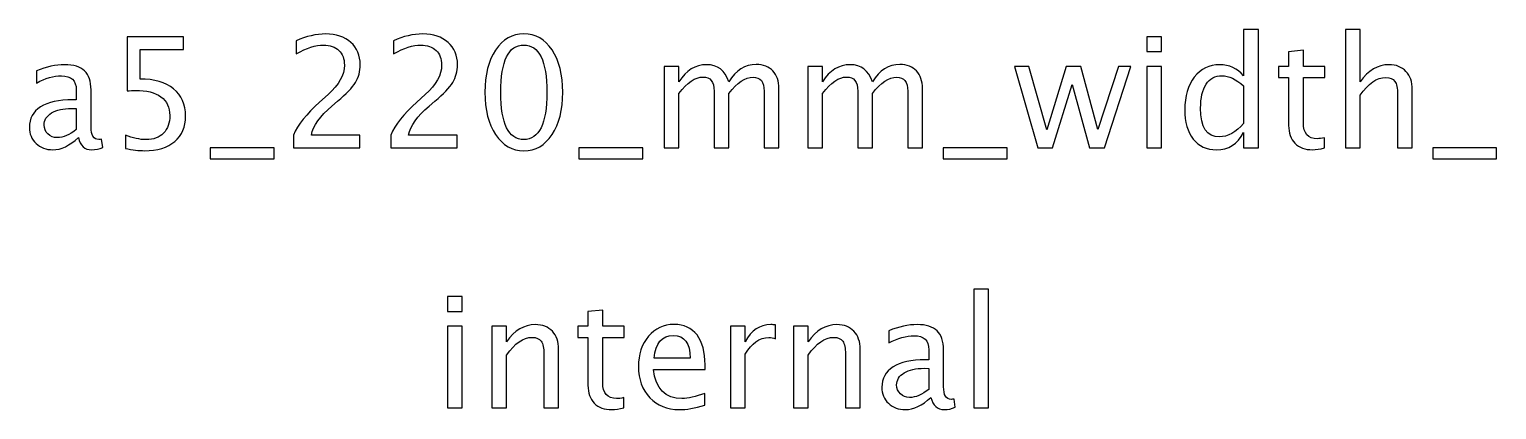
# Model space of a CAD drawing. Header units: centimetres. Extents: x -143 to 63, y -92 to 73.
# Drawn here: x -70.16 to -58.04, y 50.5 to 53.64 of the extents above; entities that cross this region are included whole.
import ezdxf

# ---------------------------------------------------------------- set-up
doc = ezdxf.new("R2010")
doc.units = ezdxf.units.CM
doc.header["$MEASUREMENT"] = 0
doc.layers.add('Layer 1', color=7, linetype='Continuous')

msp = doc.modelspace()

# ---------------------------------------------------------------- linework, layer by layer
at = {"layer": 'Layer 1'}
for points, knots in [([(-69.36748, 52.66036), (-69.36748, 52.66036), (-69.36748, 52.76958), (-69.36748, 52.76958), (-69.36748, 52.76958), (-69.30673, 52.74503), (-69.24916, 52.73275), (-69.19412, 52.73275), (-69.19412, 52.73275), (-69.13401, 52.73275), (-69.0866, 52.75053), (-69.0521, 52.78609), (-69.0521, 52.78609), (-69.01759, 52.82165), (-69.00045, 52.87055), (-69.00045, 52.93278), (-69.00045, 52.93278), (-69.00045, 52.99966), (-69.02479, 53.05089), (-69.07347, 53.08623), (-69.07347, 53.08623), (-69.12216, 53.12158), (-69.19264, 53.13915), (-69.28472, 53.13915), (-69.28472, 53.13915), (-69.3061, 53.13915), (-69.32874, 53.13767), (-69.35224, 53.13471), (-69.35224, 53.13471), (-69.35224, 53.13471), (-69.35224, 53.58238), (-69.35224, 53.58238), (-69.35224, 53.58238), (-69.35224, 53.58238), (-68.88742, 53.58238), (-68.88742, 53.58238), (-68.88742, 53.58238), (-68.88742, 53.58238), (-68.88742, 53.4757), (-68.88742, 53.4757), (-68.88742, 53.4757), (-68.88742, 53.4757), (-69.24556, 53.4757), (-69.24556, 53.4757), (-69.24556, 53.4757), (-69.24556, 53.4757), (-69.24556, 53.23313), (-69.24556, 53.23313), (-69.24556, 53.23313), (-69.12745, 53.23313), (-69.03537, 53.20604), (-68.96912, 53.15185), (-68.96912, 53.15185), (-68.90287, 53.09788), (-68.86964, 53.02295), (-68.86964, 52.92706), (-68.86964, 52.92706), (-68.86964, 52.83774), (-68.8997, 52.76789), (-68.95981, 52.7173), (-68.95981, 52.7173), (-69.01992, 52.66671), (-69.1029, 52.64131), (-69.20873, 52.64131), (-69.20873, 52.64131), (-69.25593, 52.64131), (-69.30885, 52.64766), (-69.36748, 52.66036)], [0, 0, 0, 0, 0.05555556, 0.05555556, 0.05555556, 0.05555556, 0.11111111, 0.11111111, 0.11111111, 0.11111111, 0.16666667, 0.16666667, 0.16666667, 0.16666667, 0.22222222, 0.22222222, 0.22222222, 0.22222222, 0.27777778, 0.27777778, 0.27777778, 0.27777778, 0.33333333, 0.33333333, 0.33333333, 0.33333333, 0.38888889, 0.38888889, 0.38888889, 0.38888889, 0.44444444, 0.44444444, 0.44444444, 0.44444444, 0.5, 0.5, 0.5, 0.5, 0.55555556, 0.55555556, 0.55555556, 0.55555556, 0.61111111, 0.61111111, 0.61111111, 0.61111111, 0.66666667, 0.66666667, 0.66666667, 0.66666667, 0.72222222, 0.72222222, 0.72222222, 0.72222222, 0.77777778, 0.77777778, 0.77777778, 0.77777778, 0.83333333, 0.83333333, 0.83333333, 0.83333333, 0.88888889, 0.88888889, 0.88888889, 0.88888889, 1, 1, 1, 1]), ([(-67.97895, 52.66417), (-67.97895, 52.66417), (-67.97895, 52.77085), (-67.97895, 52.77085), (-67.97895, 52.77085), (-67.94339, 52.85404), (-67.87163, 52.94484), (-67.76347, 53.04284), (-67.76347, 53.04284), (-67.76347, 53.04284), (-67.69362, 53.1055), (-67.69362, 53.1055), (-67.69362, 53.1055), (-67.60366, 53.1872), (-67.55858, 53.26806), (-67.55858, 53.34849), (-67.55858, 53.34849), (-67.55858, 53.39992), (-67.57403, 53.44014), (-67.60472, 53.46956), (-67.60472, 53.46956), (-67.63541, 53.49898), (-67.67796, 53.5138), (-67.73193, 53.5138), (-67.73193, 53.5138), (-67.79501, 53.5138), (-67.86973, 53.48967), (-67.95609, 53.44141), (-67.95609, 53.44141), (-67.95609, 53.44141), (-67.95609, 53.54809), (-67.95609, 53.54809), (-67.95609, 53.54809), (-67.8746, 53.58619), (-67.79353, 53.60524), (-67.71267, 53.60524), (-67.71267, 53.60524), (-67.62674, 53.60524), (-67.55773, 53.58217), (-67.50566, 53.53581), (-67.50566, 53.53581), (-67.4538, 53.48946), (-67.42777, 53.42808), (-67.42777, 53.35145), (-67.42777, 53.35145), (-67.42777, 53.29642), (-67.44089, 53.24752), (-67.46714, 53.20498), (-67.46714, 53.20498), (-67.4936, 53.16222), (-67.54249, 53.11058), (-67.61425, 53.04962), (-67.61425, 53.04962), (-67.61425, 53.04962), (-67.66145, 53.0094), (-67.66145, 53.0094), (-67.66145, 53.0094), (-67.75966, 52.92621), (-67.81639, 52.84663), (-67.83163, 52.77085), (-67.83163, 52.77085), (-67.83163, 52.77085), (-67.43158, 52.77085), (-67.43158, 52.77085), (-67.43158, 52.77085), (-67.43158, 52.77085), (-67.43158, 52.66417), (-67.43158, 52.66417), (-67.43158, 52.66417), (-67.43158, 52.66417), (-67.97895, 52.66417), (-67.97895, 52.66417)], [0, 0, 0, 0, 0.05263158, 0.05263158, 0.05263158, 0.05263158, 0.10526316, 0.10526316, 0.10526316, 0.10526316, 0.15789474, 0.15789474, 0.15789474, 0.15789474, 0.21052632, 0.21052632, 0.21052632, 0.21052632, 0.26315789, 0.26315789, 0.26315789, 0.26315789, 0.31578947, 0.31578947, 0.31578947, 0.31578947, 0.36842105, 0.36842105, 0.36842105, 0.36842105, 0.42105263, 0.42105263, 0.42105263, 0.42105263, 0.47368421, 0.47368421, 0.47368421, 0.47368421, 0.52631579, 0.52631579, 0.52631579, 0.52631579, 0.57894737, 0.57894737, 0.57894737, 0.57894737, 0.63157895, 0.63157895, 0.63157895, 0.63157895, 0.68421053, 0.68421053, 0.68421053, 0.68421053, 0.73684211, 0.73684211, 0.73684211, 0.73684211, 0.78947368, 0.78947368, 0.78947368, 0.78947368, 0.84210526, 0.84210526, 0.84210526, 0.84210526, 0.89473684, 0.89473684, 0.89473684, 0.89473684, 1, 1, 1, 1]), ([(-67.17589, 52.66417), (-67.17589, 52.66417), (-67.17589, 52.77085), (-67.17589, 52.77085), (-67.17589, 52.77085), (-67.14033, 52.85404), (-67.06857, 52.94484), (-66.96041, 53.04284), (-66.96041, 53.04284), (-66.96041, 53.04284), (-66.89056, 53.1055), (-66.89056, 53.1055), (-66.89056, 53.1055), (-66.8006, 53.1872), (-66.75552, 53.26806), (-66.75552, 53.34849), (-66.75552, 53.34849), (-66.75552, 53.39992), (-66.77097, 53.44014), (-66.80166, 53.46956), (-66.80166, 53.46956), (-66.83235, 53.49898), (-66.8749, 53.5138), (-66.92887, 53.5138), (-66.92887, 53.5138), (-66.99195, 53.5138), (-67.06667, 53.48967), (-67.15303, 53.44141), (-67.15303, 53.44141), (-67.15303, 53.44141), (-67.15303, 53.54809), (-67.15303, 53.54809), (-67.15303, 53.54809), (-67.07154, 53.58619), (-66.99047, 53.60524), (-66.90961, 53.60524), (-66.90961, 53.60524), (-66.82368, 53.60524), (-66.75467, 53.58217), (-66.7026, 53.53581), (-66.7026, 53.53581), (-66.65074, 53.48946), (-66.62471, 53.42808), (-66.62471, 53.35145), (-66.62471, 53.35145), (-66.62471, 53.29642), (-66.63783, 53.24752), (-66.66408, 53.20498), (-66.66408, 53.20498), (-66.69054, 53.16222), (-66.73943, 53.11058), (-66.81119, 53.04962), (-66.81119, 53.04962), (-66.81119, 53.04962), (-66.85839, 53.0094), (-66.85839, 53.0094), (-66.85839, 53.0094), (-66.9566, 52.92621), (-67.01333, 52.84663), (-67.02857, 52.77085), (-67.02857, 52.77085), (-67.02857, 52.77085), (-66.62852, 52.77085), (-66.62852, 52.77085), (-66.62852, 52.77085), (-66.62852, 52.77085), (-66.62852, 52.66417), (-66.62852, 52.66417), (-66.62852, 52.66417), (-66.62852, 52.66417), (-67.17589, 52.66417), (-67.17589, 52.66417)], [0, 0, 0, 0, 0.05263158, 0.05263158, 0.05263158, 0.05263158, 0.10526316, 0.10526316, 0.10526316, 0.10526316, 0.15789474, 0.15789474, 0.15789474, 0.15789474, 0.21052632, 0.21052632, 0.21052632, 0.21052632, 0.26315789, 0.26315789, 0.26315789, 0.26315789, 0.31578947, 0.31578947, 0.31578947, 0.31578947, 0.36842105, 0.36842105, 0.36842105, 0.36842105, 0.42105263, 0.42105263, 0.42105263, 0.42105263, 0.47368421, 0.47368421, 0.47368421, 0.47368421, 0.52631579, 0.52631579, 0.52631579, 0.52631579, 0.57894737, 0.57894737, 0.57894737, 0.57894737, 0.63157895, 0.63157895, 0.63157895, 0.63157895, 0.68421053, 0.68421053, 0.68421053, 0.68421053, 0.73684211, 0.73684211, 0.73684211, 0.73684211, 0.78947368, 0.78947368, 0.78947368, 0.78947368, 0.84210526, 0.84210526, 0.84210526, 0.84210526, 0.89473684, 0.89473684, 0.89473684, 0.89473684, 1, 1, 1, 1]), ([(-66.07692, 52.64131), (-66.17323, 52.64131), (-66.25091, 52.68555), (-66.30975, 52.77381), (-66.30975, 52.77381), (-66.36881, 52.86208), (-66.39823, 52.9785), (-66.39823, 53.12328), (-66.39823, 53.12328), (-66.39823, 53.26806), (-66.36881, 53.38447), (-66.30975, 53.47274), (-66.30975, 53.47274), (-66.25091, 53.561), (-66.17323, 53.60524), (-66.07692, 53.60524), (-66.07692, 53.60524), (-65.98019, 53.60524), (-65.90251, 53.56121), (-65.84366, 53.47316), (-65.84366, 53.47316), (-65.78503, 53.38511), (-65.75561, 53.26848), (-65.75561, 53.12328), (-65.75561, 53.12328), (-65.75561, 52.9785), (-65.78503, 52.86208), (-65.84366, 52.77381), (-65.84366, 52.77381), (-65.90251, 52.68555), (-65.98019, 52.64131), (-66.07692, 52.64131)], [0, 0, 0, 0, 0.11111111, 0.11111111, 0.11111111, 0.11111111, 0.22222222, 0.22222222, 0.22222222, 0.22222222, 0.33333333, 0.33333333, 0.33333333, 0.33333333, 0.44444444, 0.44444444, 0.44444444, 0.44444444, 0.55555556, 0.55555556, 0.55555556, 0.55555556, 0.66666667, 0.66666667, 0.66666667, 0.66666667, 0.77777778, 0.77777778, 0.77777778, 0.77777778, 1, 1, 1, 1]), ([(-60.9332, 53.46046), (-60.9332, 53.46046), (-60.9332, 53.58238), (-60.9332, 53.58238), (-60.9332, 53.58238), (-60.9332, 53.58238), (-60.81128, 53.58238), (-60.81128, 53.58238), (-60.81128, 53.58238), (-60.81128, 53.58238), (-60.81128, 53.46046), (-60.81128, 53.46046), (-60.81128, 53.46046), (-60.81128, 53.46046), (-60.9332, 53.46046), (-60.9332, 53.46046)], [0, 0, 0, 0, 0.2, 0.2, 0.2, 0.2, 0.4, 0.4, 0.4, 0.4, 0.6, 0.6, 0.6, 0.6, 1, 1, 1, 1]), ([(-60.1331, 52.66417), (-60.1331, 52.66417), (-60.1331, 52.79054), (-60.1331, 52.79054), (-60.1331, 52.79054), (-60.18284, 52.69613), (-60.25777, 52.64893), (-60.35789, 52.64893), (-60.35789, 52.64893), (-60.43917, 52.64893), (-60.50309, 52.67835), (-60.54966, 52.73741), (-60.54966, 52.73741), (-60.59623, 52.79646), (-60.61951, 52.87711), (-60.61951, 52.97934), (-60.61951, 52.97934), (-60.61951, 53.0911), (-60.59305, 53.18106), (-60.54035, 53.24922), (-60.54035, 53.24922), (-60.48743, 53.31716), (-60.418, 53.35124), (-60.33185, 53.35124), (-60.33185, 53.35124), (-60.25206, 53.35124), (-60.18559, 53.32076), (-60.1331, 53.25959), (-60.1331, 53.25959), (-60.1331, 53.25959), (-60.1331, 53.64334), (-60.1331, 53.64334), (-60.1331, 53.64334), (-60.1331, 53.64334), (-60.01118, 53.64334), (-60.01118, 53.64334), (-60.01118, 53.64334), (-60.01118, 53.64334), (-60.01118, 52.66417), (-60.01118, 52.66417), (-60.01118, 52.66417), (-60.01118, 52.66417), (-60.1331, 52.66417), (-60.1331, 52.66417)], [0, 0, 0, 0, 0.08333333, 0.08333333, 0.08333333, 0.08333333, 0.16666667, 0.16666667, 0.16666667, 0.16666667, 0.25, 0.25, 0.25, 0.25, 0.33333333, 0.33333333, 0.33333333, 0.33333333, 0.41666667, 0.41666667, 0.41666667, 0.41666667, 0.5, 0.5, 0.5, 0.5, 0.58333333, 0.58333333, 0.58333333, 0.58333333, 0.66666667, 0.66666667, 0.66666667, 0.66666667, 0.75, 0.75, 0.75, 0.75, 0.83333333, 0.83333333, 0.83333333, 0.83333333, 1, 1, 1, 1]), ([(-59.29194, 52.66417), (-59.29194, 52.66417), (-59.29194, 53.64334), (-59.29194, 53.64334), (-59.29194, 53.64334), (-59.29194, 53.64334), (-59.17002, 53.64334), (-59.17002, 53.64334), (-59.17002, 53.64334), (-59.17002, 53.64334), (-59.17002, 53.21006), (-59.17002, 53.21006), (-59.17002, 53.21006), (-59.10546, 53.30425), (-59.0263, 53.35124), (-58.93274, 53.35124), (-58.93274, 53.35124), (-58.8739, 53.35124), (-58.82712, 53.33283), (-58.79262, 53.29578), (-58.79262, 53.29578), (-58.75812, 53.25895), (-58.74076, 53.20921), (-58.74076, 53.14698), (-58.74076, 53.14698), (-58.74076, 53.14698), (-58.74076, 52.66417), (-58.74076, 52.66417), (-58.74076, 52.66417), (-58.74076, 52.66417), (-58.86268, 52.66417), (-58.86268, 52.66417), (-58.86268, 52.66417), (-58.86268, 52.66417), (-58.86268, 53.10719), (-58.86268, 53.10719), (-58.86268, 53.10719), (-58.86268, 53.15714), (-58.87009, 53.1927), (-58.88469, 53.21387), (-58.88469, 53.21387), (-58.89951, 53.23525), (-58.92385, 53.24583), (-58.95793, 53.24583), (-58.95793, 53.24583), (-59.03286, 53.24583), (-59.10356, 53.19694), (-59.17002, 53.09915), (-59.17002, 53.09915), (-59.17002, 53.09915), (-59.17002, 52.66417), (-59.17002, 52.66417), (-59.17002, 52.66417), (-59.17002, 52.66417), (-59.29194, 52.66417), (-59.29194, 52.66417)], [0, 0, 0, 0, 0.06666667, 0.06666667, 0.06666667, 0.06666667, 0.13333333, 0.13333333, 0.13333333, 0.13333333, 0.2, 0.2, 0.2, 0.2, 0.26666667, 0.26666667, 0.26666667, 0.26666667, 0.33333333, 0.33333333, 0.33333333, 0.33333333, 0.4, 0.4, 0.4, 0.4, 0.46666667, 0.46666667, 0.46666667, 0.46666667, 0.53333333, 0.53333333, 0.53333333, 0.53333333, 0.6, 0.6, 0.6, 0.6, 0.66666667, 0.66666667, 0.66666667, 0.66666667, 0.73333333, 0.73333333, 0.73333333, 0.73333333, 0.8, 0.8, 0.8, 0.8, 0.86666667, 0.86666667, 0.86666667, 0.86666667, 1, 1, 1, 1]), ([(-66.07713, 52.73275), (-65.94992, 52.73275), (-65.88642, 52.86293), (-65.88642, 53.12328), (-65.88642, 53.12328), (-65.88642, 53.38363), (-65.94992, 53.5138), (-66.07713, 53.5138), (-66.07713, 53.5138), (-66.20392, 53.5138), (-66.26742, 53.38363), (-66.26742, 53.12328), (-66.26742, 53.12328), (-66.26742, 52.86293), (-66.20392, 52.73275), (-66.07713, 52.73275)], [0, 0, 0, 0, 0.2, 0.2, 0.2, 0.2, 0.4, 0.4, 0.4, 0.4, 0.6, 0.6, 0.6, 0.6, 1, 1, 1, 1]), ([(-59.46593, 52.66438), (-59.50361, 52.65401), (-59.53641, 52.64893), (-59.56414, 52.64893), (-59.56414, 52.64893), (-59.62637, 52.64893), (-59.67484, 52.66671), (-59.70956, 52.70227), (-59.70956, 52.70227), (-59.74448, 52.73783), (-59.76184, 52.78715), (-59.76184, 52.85044), (-59.76184, 52.85044), (-59.76184, 52.85044), (-59.76184, 53.24583), (-59.76184, 53.24583), (-59.76184, 53.24583), (-59.76184, 53.24583), (-59.84608, 53.24583), (-59.84608, 53.24583), (-59.84608, 53.24583), (-59.84608, 53.24583), (-59.84608, 53.33727), (-59.84608, 53.33727), (-59.84608, 53.33727), (-59.84608, 53.33727), (-59.76184, 53.33727), (-59.76184, 53.33727), (-59.76184, 53.33727), (-59.76184, 53.33727), (-59.76184, 53.45898), (-59.76184, 53.45898), (-59.76184, 53.45898), (-59.76184, 53.45898), (-59.63992, 53.47062), (-59.63992, 53.47062), (-59.63992, 53.47062), (-59.63992, 53.47062), (-59.63992, 53.33727), (-59.63992, 53.33727), (-59.63992, 53.33727), (-59.63992, 53.33727), (-59.46339, 53.33727), (-59.46339, 53.33727), (-59.46339, 53.33727), (-59.46339, 53.33727), (-59.46339, 53.24583), (-59.46339, 53.24583), (-59.46339, 53.24583), (-59.46339, 53.24583), (-59.63992, 53.24583), (-59.63992, 53.24583), (-59.63992, 53.24583), (-59.63992, 53.24583), (-59.63992, 52.87245), (-59.63992, 52.87245), (-59.63992, 52.87245), (-59.63992, 52.7844), (-59.60161, 52.74037), (-59.5252, 52.74037), (-59.5252, 52.74037), (-59.5089, 52.74037), (-59.48921, 52.74312), (-59.46593, 52.74841), (-59.46593, 52.74841), (-59.46593, 52.74841), (-59.46593, 52.66438), (-59.46593, 52.66438)], [0, 0, 0, 0, 0.05555556, 0.05555556, 0.05555556, 0.05555556, 0.11111111, 0.11111111, 0.11111111, 0.11111111, 0.16666667, 0.16666667, 0.16666667, 0.16666667, 0.22222222, 0.22222222, 0.22222222, 0.22222222, 0.27777778, 0.27777778, 0.27777778, 0.27777778, 0.33333333, 0.33333333, 0.33333333, 0.33333333, 0.38888889, 0.38888889, 0.38888889, 0.38888889, 0.44444444, 0.44444444, 0.44444444, 0.44444444, 0.5, 0.5, 0.5, 0.5, 0.55555556, 0.55555556, 0.55555556, 0.55555556, 0.61111111, 0.61111111, 0.61111111, 0.61111111, 0.66666667, 0.66666667, 0.66666667, 0.66666667, 0.72222222, 0.72222222, 0.72222222, 0.72222222, 0.77777778, 0.77777778, 0.77777778, 0.77777778, 0.83333333, 0.83333333, 0.83333333, 0.83333333, 0.88888889, 0.88888889, 0.88888889, 0.88888889, 1, 1, 1, 1]), ([(-69.75483, 52.7499), (-69.82806, 52.68259), (-69.89855, 52.64893), (-69.96628, 52.64893), (-69.96628, 52.64893), (-70.02195, 52.64893), (-70.06831, 52.66629), (-70.10492, 52.70121), (-70.10492, 52.70121), (-70.14175, 52.73614), (-70.16017, 52.78016), (-70.16017, 52.83329), (-70.16017, 52.83329), (-70.16017, 52.90674), (-70.12927, 52.96326), (-70.06746, 53.00263), (-70.06746, 53.00263), (-70.00565, 53.042), (-69.91696, 53.06168), (-69.80139, 53.06168), (-69.80139, 53.06168), (-69.80139, 53.06168), (-69.77282, 53.06168), (-69.77282, 53.06168), (-69.77282, 53.06168), (-69.77282, 53.06168), (-69.77282, 53.14275), (-69.77282, 53.14275), (-69.77282, 53.14275), (-69.77282, 53.22085), (-69.81346, 53.2598), (-69.89495, 53.2598), (-69.89495, 53.2598), (-69.95803, 53.2598), (-70.02703, 53.2399), (-70.10175, 53.20011), (-70.10175, 53.20011), (-70.10175, 53.20011), (-70.10175, 53.30044), (-70.10175, 53.30044), (-70.10175, 53.30044), (-70.01962, 53.33431), (-69.94215, 53.35124), (-69.86955, 53.35124), (-69.86955, 53.35124), (-69.79483, 53.35124), (-69.73959, 53.33431), (-69.70424, 53.30023), (-69.70424, 53.30023), (-69.66868, 53.26615), (-69.6509, 53.21366), (-69.6509, 53.14275), (-69.6509, 53.14275), (-69.6509, 53.14275), (-69.6509, 52.83858), (-69.6509, 52.83858), (-69.6509, 52.83858), (-69.6509, 52.76895), (-69.62952, 52.73402), (-69.58655, 52.73402), (-69.58655, 52.73402), (-69.58126, 52.73402), (-69.57343, 52.73487), (-69.56306, 52.73656), (-69.56306, 52.73656), (-69.56306, 52.73656), (-69.55438, 52.66883), (-69.55438, 52.66883), (-69.55438, 52.66883), (-69.58211, 52.65549), (-69.61259, 52.64893), (-69.64603, 52.64893), (-69.64603, 52.64893), (-69.70297, 52.64893), (-69.73916, 52.68259), (-69.75483, 52.7499)], [0, 0, 0, 0, 0.05, 0.05, 0.05, 0.05, 0.1, 0.1, 0.1, 0.1, 0.15, 0.15, 0.15, 0.15, 0.2, 0.2, 0.2, 0.2, 0.25, 0.25, 0.25, 0.25, 0.3, 0.3, 0.3, 0.3, 0.35, 0.35, 0.35, 0.35, 0.4, 0.4, 0.4, 0.4, 0.45, 0.45, 0.45, 0.45, 0.5, 0.5, 0.5, 0.5, 0.55, 0.55, 0.55, 0.55, 0.6, 0.6, 0.6, 0.6, 0.65, 0.65, 0.65, 0.65, 0.7, 0.7, 0.7, 0.7, 0.75, 0.75, 0.75, 0.75, 0.8, 0.8, 0.8, 0.8, 0.85, 0.85, 0.85, 0.85, 0.9, 0.9, 0.9, 0.9, 1, 1, 1, 1]), ([(-64.91826, 52.66417), (-64.91826, 52.66417), (-64.91826, 53.33727), (-64.91826, 53.33727), (-64.91826, 53.33727), (-64.91826, 53.33727), (-64.79634, 53.33727), (-64.79634, 53.33727), (-64.79634, 53.33727), (-64.79634, 53.33727), (-64.79634, 53.21006), (-64.79634, 53.21006), (-64.79634, 53.21006), (-64.73686, 53.30425), (-64.66066, 53.35124), (-64.56732, 53.35124), (-64.56732, 53.35124), (-64.47736, 53.35124), (-64.41619, 53.30425), (-64.38359, 53.21006), (-64.38359, 53.21006), (-64.3258, 53.3051), (-64.25045, 53.35251), (-64.15795, 53.35251), (-64.15795, 53.35251), (-64.0989, 53.35251), (-64.05297, 53.33515), (-64.02016, 53.30023), (-64.02016, 53.30023), (-63.98735, 53.2653), (-63.97084, 53.21641), (-63.97084, 53.15354), (-63.97084, 53.15354), (-63.97084, 53.15354), (-63.97084, 52.66417), (-63.97084, 52.66417), (-63.97084, 52.66417), (-63.97084, 52.66417), (-64.09276, 52.66417), (-64.09276, 52.66417), (-64.09276, 52.66417), (-64.09276, 52.66417), (-64.09276, 53.13344), (-64.09276, 53.13344), (-64.09276, 53.13344), (-64.09276, 53.21006), (-64.12324, 53.24837), (-64.1842, 53.24837), (-64.1842, 53.24837), (-64.24749, 53.24837), (-64.31395, 53.20371), (-64.38359, 53.11417), (-64.38359, 53.11417), (-64.38359, 53.11417), (-64.38359, 52.66417), (-64.38359, 52.66417), (-64.38359, 52.66417), (-64.38359, 52.66417), (-64.50551, 52.66417), (-64.50551, 52.66417), (-64.50551, 52.66417), (-64.50551, 52.66417), (-64.50551, 53.13386), (-64.50551, 53.13386), (-64.50551, 53.13386), (-64.50551, 53.21112), (-64.53641, 53.24964), (-64.59843, 53.24964), (-64.59843, 53.24964), (-64.66003, 53.24964), (-64.72607, 53.20477), (-64.79634, 53.11481), (-64.79634, 53.11481), (-64.79634, 53.11481), (-64.79634, 52.66417), (-64.79634, 52.66417), (-64.79634, 52.66417), (-64.79634, 52.66417), (-64.91826, 52.66417), (-64.91826, 52.66417)], [0, 0, 0, 0, 0.04761905, 0.04761905, 0.04761905, 0.04761905, 0.0952381, 0.0952381, 0.0952381, 0.0952381, 0.14285714, 0.14285714, 0.14285714, 0.14285714, 0.19047619, 0.19047619, 0.19047619, 0.19047619, 0.23809524, 0.23809524, 0.23809524, 0.23809524, 0.28571429, 0.28571429, 0.28571429, 0.28571429, 0.33333333, 0.33333333, 0.33333333, 0.33333333, 0.38095238, 0.38095238, 0.38095238, 0.38095238, 0.42857143, 0.42857143, 0.42857143, 0.42857143, 0.47619048, 0.47619048, 0.47619048, 0.47619048, 0.52380952, 0.52380952, 0.52380952, 0.52380952, 0.57142857, 0.57142857, 0.57142857, 0.57142857, 0.61904762, 0.61904762, 0.61904762, 0.61904762, 0.66666667, 0.66666667, 0.66666667, 0.66666667, 0.71428571, 0.71428571, 0.71428571, 0.71428571, 0.76190476, 0.76190476, 0.76190476, 0.76190476, 0.80952381, 0.80952381, 0.80952381, 0.80952381, 0.85714286, 0.85714286, 0.85714286, 0.85714286, 0.9047619, 0.9047619, 0.9047619, 0.9047619, 1, 1, 1, 1]), ([(-63.7325, 52.66417), (-63.7325, 52.66417), (-63.7325, 53.33727), (-63.7325, 53.33727), (-63.7325, 53.33727), (-63.7325, 53.33727), (-63.61058, 53.33727), (-63.61058, 53.33727), (-63.61058, 53.33727), (-63.61058, 53.33727), (-63.61058, 53.21006), (-63.61058, 53.21006), (-63.61058, 53.21006), (-63.5511, 53.30425), (-63.4749, 53.35124), (-63.38156, 53.35124), (-63.38156, 53.35124), (-63.2916, 53.35124), (-63.23043, 53.30425), (-63.19783, 53.21006), (-63.19783, 53.21006), (-63.14004, 53.3051), (-63.06469, 53.35251), (-62.97219, 53.35251), (-62.97219, 53.35251), (-62.91314, 53.35251), (-62.86721, 53.33515), (-62.8344, 53.30023), (-62.8344, 53.30023), (-62.80159, 53.2653), (-62.78508, 53.21641), (-62.78508, 53.15354), (-62.78508, 53.15354), (-62.78508, 53.15354), (-62.78508, 52.66417), (-62.78508, 52.66417), (-62.78508, 52.66417), (-62.78508, 52.66417), (-62.907, 52.66417), (-62.907, 52.66417), (-62.907, 52.66417), (-62.907, 52.66417), (-62.907, 53.13344), (-62.907, 53.13344), (-62.907, 53.13344), (-62.907, 53.21006), (-62.93748, 53.24837), (-62.99844, 53.24837), (-62.99844, 53.24837), (-63.06173, 53.24837), (-63.12819, 53.20371), (-63.19783, 53.11417), (-63.19783, 53.11417), (-63.19783, 53.11417), (-63.19783, 52.66417), (-63.19783, 52.66417), (-63.19783, 52.66417), (-63.19783, 52.66417), (-63.31975, 52.66417), (-63.31975, 52.66417), (-63.31975, 52.66417), (-63.31975, 52.66417), (-63.31975, 53.13386), (-63.31975, 53.13386), (-63.31975, 53.13386), (-63.31975, 53.21112), (-63.35065, 53.24964), (-63.41267, 53.24964), (-63.41267, 53.24964), (-63.47427, 53.24964), (-63.54031, 53.20477), (-63.61058, 53.11481), (-63.61058, 53.11481), (-63.61058, 53.11481), (-63.61058, 52.66417), (-63.61058, 52.66417), (-63.61058, 52.66417), (-63.61058, 52.66417), (-63.7325, 52.66417), (-63.7325, 52.66417)], [0, 0, 0, 0, 0.04761905, 0.04761905, 0.04761905, 0.04761905, 0.0952381, 0.0952381, 0.0952381, 0.0952381, 0.14285714, 0.14285714, 0.14285714, 0.14285714, 0.19047619, 0.19047619, 0.19047619, 0.19047619, 0.23809524, 0.23809524, 0.23809524, 0.23809524, 0.28571429, 0.28571429, 0.28571429, 0.28571429, 0.33333333, 0.33333333, 0.33333333, 0.33333333, 0.38095238, 0.38095238, 0.38095238, 0.38095238, 0.42857143, 0.42857143, 0.42857143, 0.42857143, 0.47619048, 0.47619048, 0.47619048, 0.47619048, 0.52380952, 0.52380952, 0.52380952, 0.52380952, 0.57142857, 0.57142857, 0.57142857, 0.57142857, 0.61904762, 0.61904762, 0.61904762, 0.61904762, 0.66666667, 0.66666667, 0.66666667, 0.66666667, 0.71428571, 0.71428571, 0.71428571, 0.71428571, 0.76190476, 0.76190476, 0.76190476, 0.76190476, 0.80952381, 0.80952381, 0.80952381, 0.80952381, 0.85714286, 0.85714286, 0.85714286, 0.85714286, 0.9047619, 0.9047619, 0.9047619, 0.9047619, 1, 1, 1, 1]), ([(-61.833, 52.66417), (-61.833, 52.66417), (-62.02604, 53.33727), (-62.02604, 53.33727), (-62.02604, 53.33727), (-62.02604, 53.33727), (-61.90708, 53.33727), (-61.90708, 53.33727), (-61.90708, 53.33727), (-61.90708, 53.33727), (-61.75913, 52.81467), (-61.75913, 52.81467), (-61.75913, 52.81467), (-61.75913, 52.81467), (-61.59953, 53.33727), (-61.59953, 53.33727), (-61.59953, 53.33727), (-61.59953, 53.33727), (-61.47761, 53.33727), (-61.47761, 53.33727), (-61.47761, 53.33727), (-61.47761, 53.33727), (-61.33728, 52.81551), (-61.33728, 52.81551), (-61.33728, 52.81551), (-61.33728, 52.81551), (-61.16752, 53.33727), (-61.16752, 53.33727), (-61.16752, 53.33727), (-61.16752, 53.33727), (-61.06338, 53.33727), (-61.06338, 53.33727), (-61.06338, 53.33727), (-61.06338, 53.33727), (-61.28309, 52.66417), (-61.28309, 52.66417), (-61.28309, 52.66417), (-61.28309, 52.66417), (-61.40501, 52.66417), (-61.40501, 52.66417), (-61.40501, 52.66417), (-61.40501, 52.66417), (-61.54937, 53.1891), (-61.54937, 53.1891), (-61.54937, 53.1891), (-61.54937, 53.1891), (-61.71108, 52.66417), (-61.71108, 52.66417), (-61.71108, 52.66417), (-61.71108, 52.66417), (-61.833, 52.66417), (-61.833, 52.66417)], [0, 0, 0, 0, 0.07142857, 0.07142857, 0.07142857, 0.07142857, 0.14285714, 0.14285714, 0.14285714, 0.14285714, 0.21428571, 0.21428571, 0.21428571, 0.21428571, 0.28571429, 0.28571429, 0.28571429, 0.28571429, 0.35714286, 0.35714286, 0.35714286, 0.35714286, 0.42857143, 0.42857143, 0.42857143, 0.42857143, 0.5, 0.5, 0.5, 0.5, 0.57142857, 0.57142857, 0.57142857, 0.57142857, 0.64285714, 0.64285714, 0.64285714, 0.64285714, 0.71428571, 0.71428571, 0.71428571, 0.71428571, 0.78571429, 0.78571429, 0.78571429, 0.78571429, 0.85714286, 0.85714286, 0.85714286, 0.85714286, 1, 1, 1, 1]), ([(-60.9332, 52.66417), (-60.9332, 52.66417), (-60.9332, 53.33727), (-60.9332, 53.33727), (-60.9332, 53.33727), (-60.9332, 53.33727), (-60.81128, 53.33727), (-60.81128, 53.33727), (-60.81128, 53.33727), (-60.81128, 53.33727), (-60.81128, 52.66417), (-60.81128, 52.66417), (-60.81128, 52.66417), (-60.81128, 52.66417), (-60.9332, 52.66417), (-60.9332, 52.66417)], [0, 0, 0, 0, 0.2, 0.2, 0.2, 0.2, 0.4, 0.4, 0.4, 0.4, 0.6, 0.6, 0.6, 0.6, 1, 1, 1, 1]), ([(-60.1331, 53.17619), (-60.19639, 53.23186), (-60.25629, 53.2598), (-60.31302, 53.2598), (-60.31302, 53.2598), (-60.3689, 53.2598), (-60.41208, 53.23652), (-60.44277, 53.18974), (-60.44277, 53.18974), (-60.47346, 53.14317), (-60.4887, 53.07713), (-60.4887, 52.99162), (-60.4887, 52.99162), (-60.4887, 52.83435), (-60.43663, 52.75561), (-60.33228, 52.75561), (-60.33228, 52.75561), (-60.26454, 52.75561), (-60.19808, 52.79265), (-60.1331, 52.86652), (-60.1331, 52.86652), (-60.1331, 52.86652), (-60.1331, 53.17619), (-60.1331, 53.17619)], [0, 0, 0, 0, 0.14285714, 0.14285714, 0.14285714, 0.14285714, 0.28571429, 0.28571429, 0.28571429, 0.28571429, 0.42857143, 0.42857143, 0.42857143, 0.42857143, 0.57142857, 0.57142857, 0.57142857, 0.57142857, 0.71428571, 0.71428571, 0.71428571, 0.71428571, 1, 1, 1, 1]), ([(-69.77282, 52.81636), (-69.77282, 52.81636), (-69.77282, 52.98929), (-69.77282, 52.98929), (-69.77282, 52.98929), (-69.77282, 52.98929), (-69.81198, 52.99056), (-69.81198, 52.99056), (-69.81198, 52.99056), (-69.87971, 52.99056), (-69.93432, 52.97807), (-69.97602, 52.9531), (-69.97602, 52.9531), (-70.01751, 52.92791), (-70.03825, 52.89468), (-70.03825, 52.85319), (-70.03825, 52.85319), (-70.03825, 52.82419), (-70.02788, 52.79964), (-70.00735, 52.77953), (-70.00735, 52.77953), (-69.9866, 52.75942), (-69.96141, 52.74926), (-69.93157, 52.74926), (-69.93157, 52.74926), (-69.88077, 52.74926), (-69.82785, 52.7717), (-69.77282, 52.81636)], [0, 0, 0, 0, 0.125, 0.125, 0.125, 0.125, 0.25, 0.25, 0.25, 0.25, 0.375, 0.375, 0.375, 0.375, 0.5, 0.5, 0.5, 0.5, 0.625, 0.625, 0.625, 0.625, 0.75, 0.75, 0.75, 0.75, 1, 1, 1, 1]), ([(-68.66602, 52.57273), (-68.66602, 52.57273), (-68.66602, 52.66417), (-68.66602, 52.66417), (-68.66602, 52.66417), (-68.66602, 52.66417), (-68.1377, 52.66417), (-68.1377, 52.66417), (-68.1377, 52.66417), (-68.1377, 52.66417), (-68.1377, 52.57273), (-68.1377, 52.57273), (-68.1377, 52.57273), (-68.1377, 52.57273), (-68.66602, 52.57273), (-68.66602, 52.57273)], [0, 0, 0, 0, 0.2, 0.2, 0.2, 0.2, 0.4, 0.4, 0.4, 0.4, 0.6, 0.6, 0.6, 0.6, 1, 1, 1, 1]), ([(-65.62184, 52.57273), (-65.62184, 52.57273), (-65.62184, 52.66417), (-65.62184, 52.66417), (-65.62184, 52.66417), (-65.62184, 52.66417), (-65.09352, 52.66417), (-65.09352, 52.66417), (-65.09352, 52.66417), (-65.09352, 52.66417), (-65.09352, 52.57273), (-65.09352, 52.57273), (-65.09352, 52.57273), (-65.09352, 52.57273), (-65.62184, 52.57273), (-65.62184, 52.57273)], [0, 0, 0, 0, 0.2, 0.2, 0.2, 0.2, 0.4, 0.4, 0.4, 0.4, 0.6, 0.6, 0.6, 0.6, 1, 1, 1, 1]), ([(-62.61532, 52.57273), (-62.61532, 52.57273), (-62.61532, 52.66417), (-62.61532, 52.66417), (-62.61532, 52.66417), (-62.61532, 52.66417), (-62.087, 52.66417), (-62.087, 52.66417), (-62.087, 52.66417), (-62.087, 52.66417), (-62.087, 52.57273), (-62.087, 52.57273), (-62.087, 52.57273), (-62.087, 52.57273), (-62.61532, 52.57273), (-62.61532, 52.57273)], [0, 0, 0, 0, 0.2, 0.2, 0.2, 0.2, 0.4, 0.4, 0.4, 0.4, 0.6, 0.6, 0.6, 0.6, 1, 1, 1, 1]), ([(-58.57227, 52.57273), (-58.57227, 52.57273), (-58.57227, 52.66417), (-58.57227, 52.66417), (-58.57227, 52.66417), (-58.57227, 52.66417), (-58.04395, 52.66417), (-58.04395, 52.66417), (-58.04395, 52.66417), (-58.04395, 52.66417), (-58.04395, 52.57273), (-58.04395, 52.57273), (-58.04395, 52.57273), (-58.04395, 52.57273), (-58.57227, 52.57273), (-58.57227, 52.57273)], [0, 0, 0, 0, 0.2, 0.2, 0.2, 0.2, 0.4, 0.4, 0.4, 0.4, 0.6, 0.6, 0.6, 0.6, 1, 1, 1, 1]), ([(-62.3608, 50.51803), (-62.3608, 50.51803), (-62.3608, 51.4972), (-62.3608, 51.4972), (-62.3608, 51.4972), (-62.3608, 51.4972), (-62.23888, 51.4972), (-62.23888, 51.4972), (-62.23888, 51.4972), (-62.23888, 51.4972), (-62.23888, 50.51803), (-62.23888, 50.51803), (-62.23888, 50.51803), (-62.23888, 50.51803), (-62.3608, 50.51803), (-62.3608, 50.51803)], [0, 0, 0, 0, 0.2, 0.2, 0.2, 0.2, 0.4, 0.4, 0.4, 0.4, 0.6, 0.6, 0.6, 0.6, 1, 1, 1, 1]), ([(-66.7078, 51.31432), (-66.7078, 51.31432), (-66.7078, 51.43624), (-66.7078, 51.43624), (-66.7078, 51.43624), (-66.7078, 51.43624), (-66.58588, 51.43624), (-66.58588, 51.43624), (-66.58588, 51.43624), (-66.58588, 51.43624), (-66.58588, 51.31432), (-66.58588, 51.31432), (-66.58588, 51.31432), (-66.58588, 51.31432), (-66.7078, 51.31432), (-66.7078, 51.31432)], [0, 0, 0, 0, 0.2, 0.2, 0.2, 0.2, 0.4, 0.4, 0.4, 0.4, 0.6, 0.6, 0.6, 0.6, 1, 1, 1, 1]), ([(-65.25153, 50.51824), (-65.28921, 50.50787), (-65.32201, 50.50279), (-65.34974, 50.50279), (-65.34974, 50.50279), (-65.41197, 50.50279), (-65.46044, 50.52057), (-65.49516, 50.55613), (-65.49516, 50.55613), (-65.53008, 50.59169), (-65.54744, 50.64101), (-65.54744, 50.7043), (-65.54744, 50.7043), (-65.54744, 50.7043), (-65.54744, 51.09969), (-65.54744, 51.09969), (-65.54744, 51.09969), (-65.54744, 51.09969), (-65.63168, 51.09969), (-65.63168, 51.09969), (-65.63168, 51.09969), (-65.63168, 51.09969), (-65.63168, 51.19113), (-65.63168, 51.19113), (-65.63168, 51.19113), (-65.63168, 51.19113), (-65.54744, 51.19113), (-65.54744, 51.19113), (-65.54744, 51.19113), (-65.54744, 51.19113), (-65.54744, 51.31284), (-65.54744, 51.31284), (-65.54744, 51.31284), (-65.54744, 51.31284), (-65.42552, 51.32448), (-65.42552, 51.32448), (-65.42552, 51.32448), (-65.42552, 51.32448), (-65.42552, 51.19113), (-65.42552, 51.19113), (-65.42552, 51.19113), (-65.42552, 51.19113), (-65.24899, 51.19113), (-65.24899, 51.19113), (-65.24899, 51.19113), (-65.24899, 51.19113), (-65.24899, 51.09969), (-65.24899, 51.09969), (-65.24899, 51.09969), (-65.24899, 51.09969), (-65.42552, 51.09969), (-65.42552, 51.09969), (-65.42552, 51.09969), (-65.42552, 51.09969), (-65.42552, 50.72631), (-65.42552, 50.72631), (-65.42552, 50.72631), (-65.42552, 50.63826), (-65.38721, 50.59423), (-65.3108, 50.59423), (-65.3108, 50.59423), (-65.2945, 50.59423), (-65.27481, 50.59698), (-65.25153, 50.60227), (-65.25153, 50.60227), (-65.25153, 50.60227), (-65.25153, 50.51824), (-65.25153, 50.51824)], [0, 0, 0, 0, 0.05555556, 0.05555556, 0.05555556, 0.05555556, 0.11111111, 0.11111111, 0.11111111, 0.11111111, 0.16666667, 0.16666667, 0.16666667, 0.16666667, 0.22222222, 0.22222222, 0.22222222, 0.22222222, 0.27777778, 0.27777778, 0.27777778, 0.27777778, 0.33333333, 0.33333333, 0.33333333, 0.33333333, 0.38888889, 0.38888889, 0.38888889, 0.38888889, 0.44444444, 0.44444444, 0.44444444, 0.44444444, 0.5, 0.5, 0.5, 0.5, 0.55555556, 0.55555556, 0.55555556, 0.55555556, 0.61111111, 0.61111111, 0.61111111, 0.61111111, 0.66666667, 0.66666667, 0.66666667, 0.66666667, 0.72222222, 0.72222222, 0.72222222, 0.72222222, 0.77777778, 0.77777778, 0.77777778, 0.77777778, 0.83333333, 0.83333333, 0.83333333, 0.83333333, 0.88888889, 0.88888889, 0.88888889, 0.88888889, 1, 1, 1, 1]), ([(-66.7078, 50.51803), (-66.7078, 50.51803), (-66.7078, 51.19113), (-66.7078, 51.19113), (-66.7078, 51.19113), (-66.7078, 51.19113), (-66.58588, 51.19113), (-66.58588, 51.19113), (-66.58588, 51.19113), (-66.58588, 51.19113), (-66.58588, 50.51803), (-66.58588, 50.51803), (-66.58588, 50.51803), (-66.58588, 50.51803), (-66.7078, 50.51803), (-66.7078, 50.51803)], [0, 0, 0, 0, 0.2, 0.2, 0.2, 0.2, 0.4, 0.4, 0.4, 0.4, 0.6, 0.6, 0.6, 0.6, 1, 1, 1, 1]), ([(-66.34077, 50.51803), (-66.34077, 50.51803), (-66.34077, 51.19113), (-66.34077, 51.19113), (-66.34077, 51.19113), (-66.34077, 51.19113), (-66.21885, 51.19113), (-66.21885, 51.19113), (-66.21885, 51.19113), (-66.21885, 51.19113), (-66.21885, 51.06392), (-66.21885, 51.06392), (-66.21885, 51.06392), (-66.15429, 51.15811), (-66.07513, 51.2051), (-65.98157, 51.2051), (-65.98157, 51.2051), (-65.92273, 51.2051), (-65.87595, 51.18669), (-65.84145, 51.14964), (-65.84145, 51.14964), (-65.80695, 51.11281), (-65.78959, 51.06307), (-65.78959, 51.00084), (-65.78959, 51.00084), (-65.78959, 51.00084), (-65.78959, 50.51803), (-65.78959, 50.51803), (-65.78959, 50.51803), (-65.78959, 50.51803), (-65.91151, 50.51803), (-65.91151, 50.51803), (-65.91151, 50.51803), (-65.91151, 50.51803), (-65.91151, 50.96105), (-65.91151, 50.96105), (-65.91151, 50.96105), (-65.91151, 51.011), (-65.91892, 51.04656), (-65.93352, 51.06773), (-65.93352, 51.06773), (-65.94834, 51.08911), (-65.97268, 51.09969), (-66.00676, 51.09969), (-66.00676, 51.09969), (-66.08169, 51.09969), (-66.15239, 51.0508), (-66.21885, 50.95301), (-66.21885, 50.95301), (-66.21885, 50.95301), (-66.21885, 50.51803), (-66.21885, 50.51803), (-66.21885, 50.51803), (-66.21885, 50.51803), (-66.34077, 50.51803), (-66.34077, 50.51803)], [0, 0, 0, 0, 0.06666667, 0.06666667, 0.06666667, 0.06666667, 0.13333333, 0.13333333, 0.13333333, 0.13333333, 0.2, 0.2, 0.2, 0.2, 0.26666667, 0.26666667, 0.26666667, 0.26666667, 0.33333333, 0.33333333, 0.33333333, 0.33333333, 0.4, 0.4, 0.4, 0.4, 0.46666667, 0.46666667, 0.46666667, 0.46666667, 0.53333333, 0.53333333, 0.53333333, 0.53333333, 0.6, 0.6, 0.6, 0.6, 0.66666667, 0.66666667, 0.66666667, 0.66666667, 0.73333333, 0.73333333, 0.73333333, 0.73333333, 0.8, 0.8, 0.8, 0.8, 0.86666667, 0.86666667, 0.86666667, 0.86666667, 1, 1, 1, 1]), ([(-64.58351, 50.53962), (-64.66542, 50.51507), (-64.73549, 50.50279), (-64.79391, 50.50279), (-64.79391, 50.50279), (-64.8936, 50.50279), (-64.97467, 50.53581), (-65.03711, 50.60164), (-65.03711, 50.60164), (-65.09955, 50.66747), (-65.13088, 50.75277), (-65.13088, 50.85776), (-65.13088, 50.85776), (-65.13088, 50.95957), (-65.10336, 51.04318), (-65.04812, 51.10858), (-65.04812, 51.10858), (-64.99287, 51.17377), (-64.92218, 51.20637), (-64.83603, 51.20637), (-64.83603, 51.20637), (-64.75454, 51.20637), (-64.69146, 51.17737), (-64.64701, 51.11938), (-64.64701, 51.11938), (-64.60256, 51.06138), (-64.58033, 50.97925), (-64.58033, 50.87278), (-64.58033, 50.87278), (-64.58033, 50.87278), (-64.58097, 50.83553), (-64.58097, 50.83553), (-64.58097, 50.83553), (-64.58097, 50.83553), (-65.00642, 50.83553), (-65.00642, 50.83553), (-65.00642, 50.83553), (-64.98864, 50.67466), (-64.91011, 50.59423), (-64.77105, 50.59423), (-64.77105, 50.59423), (-64.72003, 50.59423), (-64.65759, 50.60862), (-64.58351, 50.63741), (-64.58351, 50.63741), (-64.58351, 50.63741), (-64.58351, 50.53962), (-64.58351, 50.53962)], [0, 0, 0, 0, 0.07692308, 0.07692308, 0.07692308, 0.07692308, 0.15384615, 0.15384615, 0.15384615, 0.15384615, 0.23076923, 0.23076923, 0.23076923, 0.23076923, 0.30769231, 0.30769231, 0.30769231, 0.30769231, 0.38461538, 0.38461538, 0.38461538, 0.38461538, 0.46153846, 0.46153846, 0.46153846, 0.46153846, 0.53846154, 0.53846154, 0.53846154, 0.53846154, 0.61538462, 0.61538462, 0.61538462, 0.61538462, 0.69230769, 0.69230769, 0.69230769, 0.69230769, 0.76923077, 0.76923077, 0.76923077, 0.76923077, 0.84615385, 0.84615385, 0.84615385, 0.84615385, 1, 1, 1, 1]), ([(-64.36994, 50.51803), (-64.36994, 50.51803), (-64.36994, 51.19113), (-64.36994, 51.19113), (-64.36994, 51.19113), (-64.36994, 51.19113), (-64.24802, 51.19113), (-64.24802, 51.19113), (-64.24802, 51.19113), (-64.24802, 51.19113), (-64.24802, 51.06392), (-64.24802, 51.06392), (-64.24802, 51.06392), (-64.19955, 51.15811), (-64.12927, 51.2051), (-64.03699, 51.2051), (-64.03699, 51.2051), (-64.0245, 51.2051), (-64.01138, 51.20404), (-63.99783, 51.20193), (-63.99783, 51.20193), (-63.99783, 51.20193), (-63.99783, 51.08784), (-63.99783, 51.08784), (-63.99783, 51.08784), (-64.019, 51.09482), (-64.03762, 51.09842), (-64.05371, 51.09842), (-64.05371, 51.09842), (-64.13118, 51.09842), (-64.19595, 51.0527), (-64.24802, 50.96105), (-64.24802, 50.96105), (-64.24802, 50.96105), (-64.24802, 50.51803), (-64.24802, 50.51803), (-64.24802, 50.51803), (-64.24802, 50.51803), (-64.36994, 50.51803), (-64.36994, 50.51803)], [0, 0, 0, 0, 0.09090909, 0.09090909, 0.09090909, 0.09090909, 0.18181818, 0.18181818, 0.18181818, 0.18181818, 0.27272727, 0.27272727, 0.27272727, 0.27272727, 0.36363636, 0.36363636, 0.36363636, 0.36363636, 0.45454545, 0.45454545, 0.45454545, 0.45454545, 0.54545455, 0.54545455, 0.54545455, 0.54545455, 0.63636364, 0.63636364, 0.63636364, 0.63636364, 0.72727273, 0.72727273, 0.72727273, 0.72727273, 0.81818182, 0.81818182, 0.81818182, 0.81818182, 1, 1, 1, 1]), ([(-63.8503, 50.51803), (-63.8503, 50.51803), (-63.8503, 51.19113), (-63.8503, 51.19113), (-63.8503, 51.19113), (-63.8503, 51.19113), (-63.72838, 51.19113), (-63.72838, 51.19113), (-63.72838, 51.19113), (-63.72838, 51.19113), (-63.72838, 51.06392), (-63.72838, 51.06392), (-63.72838, 51.06392), (-63.66382, 51.15811), (-63.58466, 51.2051), (-63.4911, 51.2051), (-63.4911, 51.2051), (-63.43226, 51.2051), (-63.38548, 51.18669), (-63.35098, 51.14964), (-63.35098, 51.14964), (-63.31648, 51.11281), (-63.29912, 51.06307), (-63.29912, 51.00084), (-63.29912, 51.00084), (-63.29912, 51.00084), (-63.29912, 50.51803), (-63.29912, 50.51803), (-63.29912, 50.51803), (-63.29912, 50.51803), (-63.42104, 50.51803), (-63.42104, 50.51803), (-63.42104, 50.51803), (-63.42104, 50.51803), (-63.42104, 50.96105), (-63.42104, 50.96105), (-63.42104, 50.96105), (-63.42104, 51.011), (-63.42845, 51.04656), (-63.44305, 51.06773), (-63.44305, 51.06773), (-63.45787, 51.08911), (-63.48221, 51.09969), (-63.51629, 51.09969), (-63.51629, 51.09969), (-63.59122, 51.09969), (-63.66192, 51.0508), (-63.72838, 50.95301), (-63.72838, 50.95301), (-63.72838, 50.95301), (-63.72838, 50.51803), (-63.72838, 50.51803), (-63.72838, 50.51803), (-63.72838, 50.51803), (-63.8503, 50.51803), (-63.8503, 50.51803)], [0, 0, 0, 0, 0.06666667, 0.06666667, 0.06666667, 0.06666667, 0.13333333, 0.13333333, 0.13333333, 0.13333333, 0.2, 0.2, 0.2, 0.2, 0.26666667, 0.26666667, 0.26666667, 0.26666667, 0.33333333, 0.33333333, 0.33333333, 0.33333333, 0.4, 0.4, 0.4, 0.4, 0.46666667, 0.46666667, 0.46666667, 0.46666667, 0.53333333, 0.53333333, 0.53333333, 0.53333333, 0.6, 0.6, 0.6, 0.6, 0.66666667, 0.66666667, 0.66666667, 0.66666667, 0.73333333, 0.73333333, 0.73333333, 0.73333333, 0.8, 0.8, 0.8, 0.8, 0.86666667, 0.86666667, 0.86666667, 0.86666667, 1, 1, 1, 1]), ([(-62.71513, 50.60376), (-62.78836, 50.53645), (-62.85885, 50.50279), (-62.92658, 50.50279), (-62.92658, 50.50279), (-62.98225, 50.50279), (-63.02861, 50.52015), (-63.06522, 50.55507), (-63.06522, 50.55507), (-63.10205, 50.59), (-63.12047, 50.63402), (-63.12047, 50.68715), (-63.12047, 50.68715), (-63.12047, 50.7606), (-63.08957, 50.81712), (-63.02776, 50.85649), (-63.02776, 50.85649), (-62.96595, 50.89586), (-62.87726, 50.91554), (-62.76169, 50.91554), (-62.76169, 50.91554), (-62.76169, 50.91554), (-62.73312, 50.91554), (-62.73312, 50.91554), (-62.73312, 50.91554), (-62.73312, 50.91554), (-62.73312, 50.99661), (-62.73312, 50.99661), (-62.73312, 50.99661), (-62.73312, 51.07471), (-62.77376, 51.11366), (-62.85525, 51.11366), (-62.85525, 51.11366), (-62.91833, 51.11366), (-62.98733, 51.09376), (-63.06205, 51.05397), (-63.06205, 51.05397), (-63.06205, 51.05397), (-63.06205, 51.1543), (-63.06205, 51.1543), (-63.06205, 51.1543), (-62.97992, 51.18817), (-62.90245, 51.2051), (-62.82985, 51.2051), (-62.82985, 51.2051), (-62.75513, 51.2051), (-62.69989, 51.18817), (-62.66454, 51.15409), (-62.66454, 51.15409), (-62.62898, 51.12001), (-62.6112, 51.06752), (-62.6112, 50.99661), (-62.6112, 50.99661), (-62.6112, 50.99661), (-62.6112, 50.69244), (-62.6112, 50.69244), (-62.6112, 50.69244), (-62.6112, 50.62281), (-62.58982, 50.58788), (-62.54685, 50.58788), (-62.54685, 50.58788), (-62.54156, 50.58788), (-62.53373, 50.58873), (-62.52336, 50.59042), (-62.52336, 50.59042), (-62.52336, 50.59042), (-62.51468, 50.52269), (-62.51468, 50.52269), (-62.51468, 50.52269), (-62.54241, 50.50935), (-62.57289, 50.50279), (-62.60633, 50.50279), (-62.60633, 50.50279), (-62.66327, 50.50279), (-62.69946, 50.53645), (-62.71513, 50.60376)], [0, 0, 0, 0, 0.05, 0.05, 0.05, 0.05, 0.1, 0.1, 0.1, 0.1, 0.15, 0.15, 0.15, 0.15, 0.2, 0.2, 0.2, 0.2, 0.25, 0.25, 0.25, 0.25, 0.3, 0.3, 0.3, 0.3, 0.35, 0.35, 0.35, 0.35, 0.4, 0.4, 0.4, 0.4, 0.45, 0.45, 0.45, 0.45, 0.5, 0.5, 0.5, 0.5, 0.55, 0.55, 0.55, 0.55, 0.6, 0.6, 0.6, 0.6, 0.65, 0.65, 0.65, 0.65, 0.7, 0.7, 0.7, 0.7, 0.75, 0.75, 0.75, 0.75, 0.8, 0.8, 0.8, 0.8, 0.85, 0.85, 0.85, 0.85, 0.9, 0.9, 0.9, 0.9, 1, 1, 1, 1]), ([(-65.00007, 50.92697), (-65.00007, 50.92697), (-64.70289, 50.92697), (-64.70289, 50.92697), (-64.70289, 50.92697), (-64.70289, 51.05228), (-64.74967, 51.11493), (-64.84301, 51.11493), (-64.84301, 51.11493), (-64.93699, 51.11493), (-64.98927, 51.05228), (-65.00007, 50.92697)], [0, 0, 0, 0, 0.25, 0.25, 0.25, 0.25, 0.5, 0.5, 0.5, 0.5, 1, 1, 1, 1]), ([(-62.73312, 50.67022), (-62.73312, 50.67022), (-62.73312, 50.84315), (-62.73312, 50.84315), (-62.73312, 50.84315), (-62.73312, 50.84315), (-62.77228, 50.84442), (-62.77228, 50.84442), (-62.77228, 50.84442), (-62.84001, 50.84442), (-62.89462, 50.83193), (-62.93632, 50.80696), (-62.93632, 50.80696), (-62.97781, 50.78177), (-62.99855, 50.74854), (-62.99855, 50.70705), (-62.99855, 50.70705), (-62.99855, 50.67805), (-62.98818, 50.6535), (-62.96765, 50.63339), (-62.96765, 50.63339), (-62.9469, 50.61328), (-62.92171, 50.60312), (-62.89187, 50.60312), (-62.89187, 50.60312), (-62.84107, 50.60312), (-62.78815, 50.62556), (-62.73312, 50.67022)], [0, 0, 0, 0, 0.125, 0.125, 0.125, 0.125, 0.25, 0.25, 0.25, 0.25, 0.375, 0.375, 0.375, 0.375, 0.5, 0.5, 0.5, 0.5, 0.625, 0.625, 0.625, 0.625, 0.75, 0.75, 0.75, 0.75, 1, 1, 1, 1])]:
    msp.add_open_spline(points, degree=3, knots=knots, dxfattribs=at)

doc.saveas('drawing.dxf')
